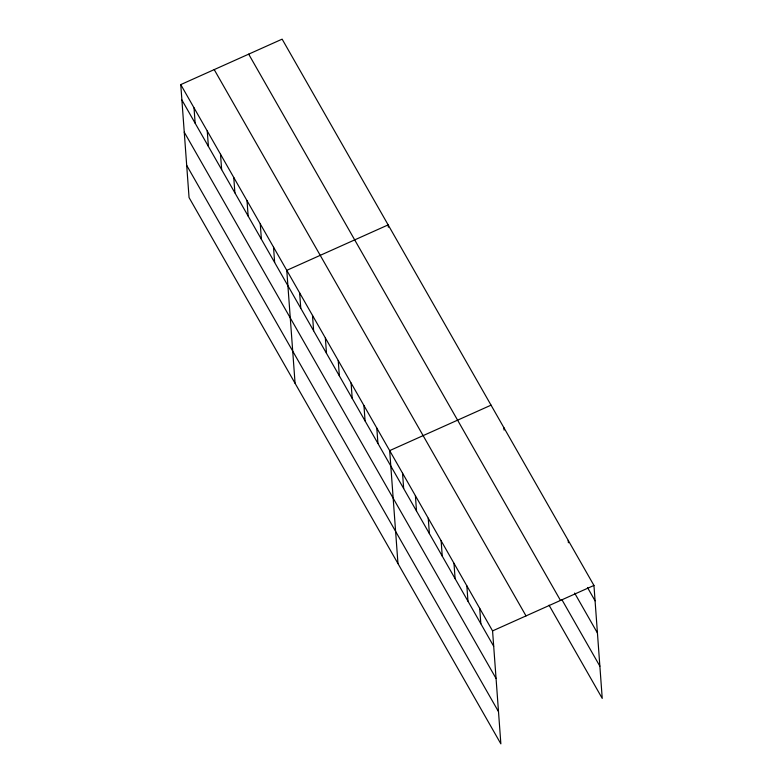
<?xml version="1.0" encoding="UTF-8"?>
<svg xmlns="http://www.w3.org/2000/svg" width="783" height="783" viewBox="0 0 783 783"><rect width="100%" height="100%" fill="white"/><g stroke="black" fill="none" stroke-linecap="round" stroke-linejoin="round"><path stroke-width="1.17" d="M180.765 84.603L492.566 630.902L500.866 743.85L189.055 197.561L180.765 84.603L282.134 39.15L593.945 585.439L602.235 698.397L549.04 605.181M491.049 405.163L389.67 450.626L397.97 563.574M492.566 630.902L593.945 585.439M587.475 587.495L595.07 600.806M574.634 593.064L597.439 633.016M561.871 599.612L599.876 666.186M248.681 54.154L560.491 600.444M214.219 69.609L526.019 615.898M181.891 99.979L493.691 646.269M184.259 132.18L496.06 678.47M186.687 165.36L498.497 711.649M568.223 540.378L568.389 542.736M503.909 427.704L504.086 430.063M479.705 608.362L480.831 623.728M466.844 585.831L467.97 601.197M453.983 563.3L455.109 578.666M441.123 540.759L442.248 556.126M428.252 518.229L429.387 533.595M415.391 495.688L416.527 511.064M388.329 227.256L388.153 224.887L286.774 270.35L295.074 383.298M402.531 473.157L403.666 488.523M376.809 428.086L377.935 443.452M363.948 405.555L365.074 420.921M351.087 383.024L352.213 398.39M338.227 360.483L339.352 375.85M325.356 337.953L326.491 353.319M312.495 315.412L313.631 330.788M299.635 292.881L300.77 308.248M273.521 247.125L274.647 262.501M260.269 223.909L261.405 239.275M247.017 200.693L248.152 216.059M233.765 177.477L234.9 192.843M220.512 154.261L221.648 169.627M207.26 131.045L208.395 146.411M194.018 107.829L195.143 123.195"/></g></svg>
